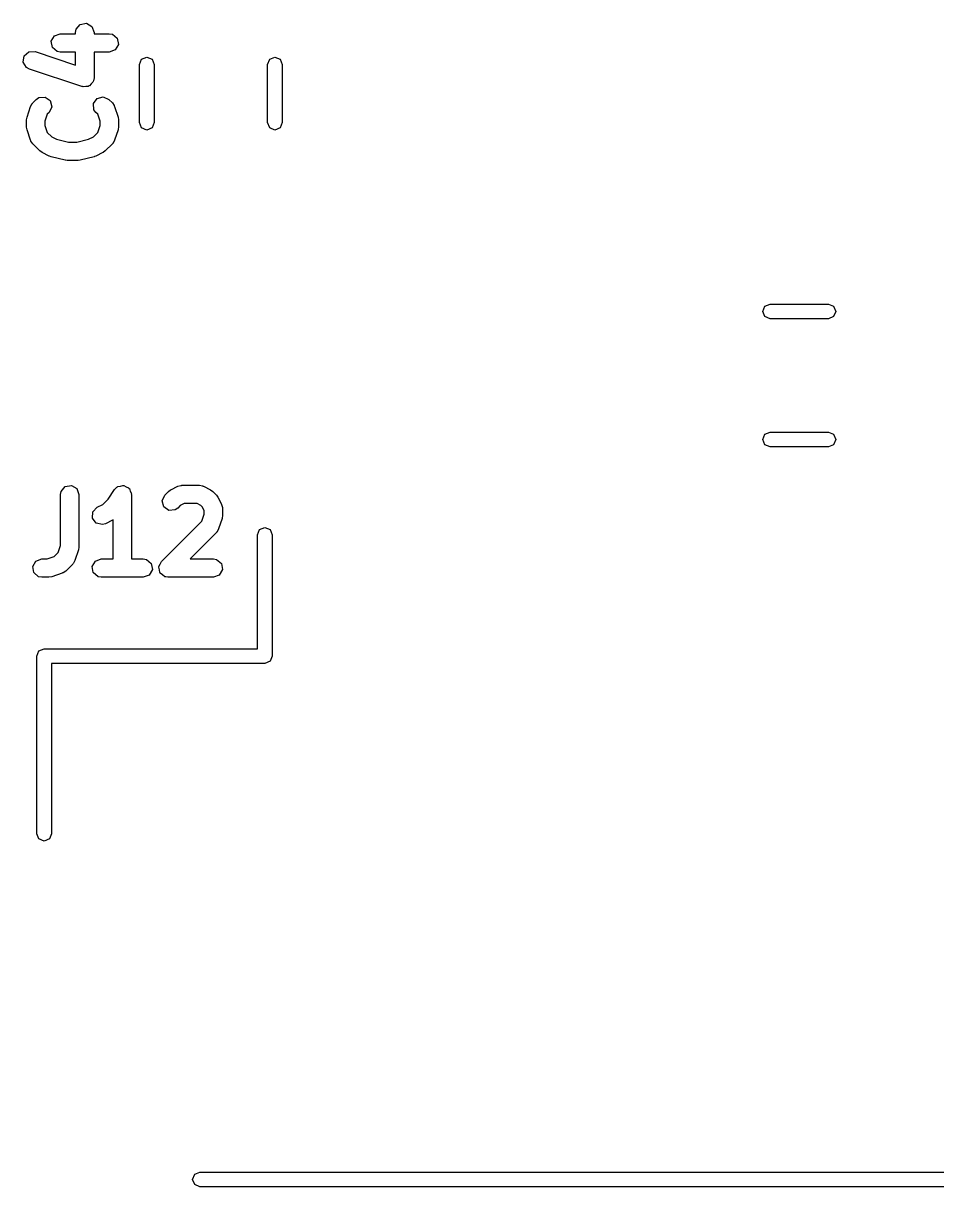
# Model space of a CAD drawing. Extents: x 83.3 to 116.7, y -116.6 to -83.3.
# Drawn here: x 94.97 to 102.42, y -116.62 to -107.13 of the extents above; entities that cross this region are included whole.
import ezdxf

# ---------------------------------------------------------------- set-up
doc = ezdxf.new("R2010")
doc.units = 0
doc.layers.add('BLACK', color=7, linetype='CONTINUOUS')

msp = doc.modelspace()

# ---------------------------------------------------------------- linework, layer by layer
at = {"layer": 'BLACK', "linetype": 'CONTINUOUS'}
for p, q in [((95.3964, -107.2), (95.401, -107.174)), ((95.401, -107.174), (95.4339, -107.135)), ((95.4339, -107.135), (95.4845, -107.126)), ((95.4845, -107.126), (95.5289, -107.152)), ((95.5289, -107.152), (95.5464, -107.2)), ((95.1976, -107.273), (95.2232, -107.228)), ((95.2065, -107.323), (95.1976, -107.273)), ((95.2232, -107.228), (95.2714, -107.211)), ((95.2714, -107.211), (95.3964, -107.211)), ((95.3964, -107.211), (95.3964, -107.2)), ((95.5464, -107.2), (95.5464, -107.211)), ((95.5464, -107.211), (95.6714, -107.211)), ((95.6714, -107.211), (95.6971, -107.215)), ((95.6971, -107.215), (95.7364, -107.248)), ((95.7364, -107.248), (95.7453, -107.299)), ((94.9769, -107.393), (95.0153, -107.359)), ((95.0153, -107.359), (95.0666, -107.357)), ((95.0666, -107.357), (95.3964, -107.467)), ((95.2458, -107.356), (95.2065, -107.323)), ((95.2714, -107.361), (95.2458, -107.356)), ((95.3964, -107.361), (95.2714, -107.361)), ((95.3964, -107.467), (95.3964, -107.361)), ((95.6714, -107.361), (95.5464, -107.361)), ((95.5464, -107.361), (95.5464, -107.571)), ((95.7196, -107.343), (95.6714, -107.361)), ((95.7453, -107.299), (95.7196, -107.343)), ((94.9694, -107.444), (94.9769, -107.393)), ((94.9962, -107.487), (94.9694, -107.444)), ((95.9175, -107.463), (95.9351, -107.42)), ((95.9175, -107.937), (95.9175, -107.463)), ((95.9351, -107.42), (95.9775, -107.403)), ((95.9775, -107.403), (96.0199, -107.42)), ((96.0199, -107.42), (96.0375, -107.463)), ((96.0375, -107.463), (96.0375, -107.937)), ((96.9625, -107.463), (96.9801, -107.42)), ((96.9625, -107.937), (96.9625, -107.463)), ((96.9801, -107.42), (97.0225, -107.403)), ((97.0225, -107.403), (97.0649, -107.42)), ((97.0649, -107.42), (97.0825, -107.463)), ((97.0825, -107.463), (97.0825, -107.937)), ((95.0191, -107.5), (94.9962, -107.487)), ((95.4477, -107.643), (95.0191, -107.5)), ((95.4534, -107.642), (95.4477, -107.643)), ((95.4584, -107.645), (95.4534, -107.642)), ((95.4786, -107.642), (95.4584, -107.645)), ((95.499, -107.641), (95.4786, -107.642)), ((95.5033, -107.637), (95.499, -107.641)), ((95.5089, -107.636), (95.5033, -107.637)), ((95.5221, -107.621), (95.5089, -107.636)), ((95.5374, -107.607), (95.5221, -107.621)), ((95.5382, -107.601), (95.5374, -107.607)), ((95.5419, -107.597), (95.5382, -107.601)), ((95.5464, -107.571), (95.5419, -107.597)), ((95.047, -107.776), (95.0755, -107.747)), ((95.0755, -107.747), (95.0969, -107.732)), ((95.0969, -107.732), (95.148, -107.728)), ((95.148, -107.728), (95.19, -107.757)), ((95.5418, -107.781), (95.5713, -107.739)), ((95.5713, -107.739), (95.6208, -107.725)), ((95.6208, -107.725), (95.6673, -107.747)), ((95.6673, -107.747), (95.6959, -107.776)), ((95.0003, -107.891), (95.0288, -107.805)), ((95.0288, -107.805), (95.0413, -107.782)), ((95.0413, -107.782), (95.0451, -107.78)), ((95.0451, -107.78), (95.047, -107.776)), ((95.2033, -107.807), (95.1816, -107.853)), ((95.19, -107.757), (95.2033, -107.807)), ((95.5463, -107.832), (95.5418, -107.781)), ((95.5613, -107.853), (95.5463, -107.832)), ((95.6959, -107.776), (95.7108, -107.797)), ((95.7108, -107.797), (95.7112, -107.801)), ((95.7112, -107.801), (95.714, -107.805)), ((95.714, -107.805), (95.7426, -107.891)), ((94.9964, -107.914), (95.0003, -107.892)), ((94.9964, -107.971), (94.9964, -107.914)), ((95.0003, -107.892), (95.0003, -107.891)), ((95.1656, -107.869), (95.1464, -107.926)), ((95.1464, -107.926), (95.1464, -107.959)), ((95.1816, -107.853), (95.1656, -107.869)), ((95.5773, -107.869), (95.5613, -107.853)), ((95.5964, -107.926), (95.5773, -107.869)), ((95.5964, -107.959), (95.5964, -107.926)), ((95.7426, -107.891), (95.7459, -107.913)), ((95.7459, -107.913), (95.7464, -107.914)), ((95.7464, -107.914), (95.7464, -107.971)), ((95.9351, -107.98), (95.9175, -107.937)), ((96.0375, -107.937), (96.0199, -107.98)), ((96.9801, -107.98), (96.9625, -107.937)), ((97.0825, -107.937), (97.0649, -107.98)), ((94.997, -107.973), (94.9964, -107.971)), ((95.0003, -107.995), (94.997, -107.973)), ((95.0288, -108.081), (95.0003, -107.995)), ((95.1464, -107.959), (95.1656, -108.017)), ((95.1656, -108.017), (95.2016, -108.053)), ((95.5413, -108.053), (95.5773, -108.017)), ((95.5773, -108.017), (95.5964, -107.959)), ((95.7426, -107.995), (95.714, -108.081)), ((95.7464, -107.971), (95.7425, -107.994)), ((95.7425, -107.994), (95.7426, -107.995)), ((95.9775, -107.997), (95.9351, -107.98)), ((96.0199, -107.98), (95.9775, -107.997)), ((97.0225, -107.997), (96.9801, -107.98)), ((97.0649, -107.98), (97.0225, -107.997)), ((95.0316, -108.084), (95.0288, -108.081)), ((95.032, -108.089), (95.0316, -108.084)), ((95.047, -108.11), (95.032, -108.089)), ((95.1041, -108.167), (95.047, -108.11)), ((95.2016, -108.053), (95.2405, -108.072)), ((95.2405, -108.072), (95.3378, -108.096)), ((95.3378, -108.096), (95.4051, -108.096)), ((95.4051, -108.096), (95.5024, -108.072)), ((95.5024, -108.072), (95.5413, -108.053)), ((95.6959, -108.11), (95.6387, -108.167)), ((95.6978, -108.106), (95.6959, -108.11)), ((95.7016, -108.104), (95.6978, -108.106)), ((95.714, -108.081), (95.7016, -108.104)), ((95.1056, -108.168), (95.1041, -108.167)), ((95.1236, -108.181), (95.1056, -108.168)), ((95.1807, -108.21), (95.1236, -108.181)), ((95.1843, -108.21), (95.1807, -108.21)), ((95.1961, -108.216), (95.1843, -108.21)), ((95.3104, -108.244), (95.1961, -108.216)), ((95.5468, -108.216), (95.4325, -108.244)), ((95.5497, -108.214), (95.5468, -108.216)), ((95.5621, -108.21), (95.5497, -108.214)), ((95.6193, -108.181), (95.5621, -108.21)), ((95.6204, -108.18), (95.6193, -108.181)), ((95.6387, -108.167), (95.6204, -108.18)), ((95.3138, -108.244), (95.3104, -108.244)), ((95.3286, -108.246), (95.3138, -108.244)), ((95.4143, -108.246), (95.3286, -108.246)), ((95.4175, -108.245), (95.4143, -108.246)), ((95.4325, -108.244), (95.4175, -108.245)), ((101.003, -109.477), (101.02, -109.435)), ((101.02, -109.435), (101.063, -109.417)), ((101.063, -109.417), (101.537, -109.417)), ((101.537, -109.417), (101.58, -109.435)), ((101.58, -109.435), (101.597, -109.477)), ((101.02, -109.52), (101.003, -109.477)), ((101.063, -109.537), (101.02, -109.52)), ((101.537, -109.537), (101.063, -109.537)), ((101.58, -109.52), (101.537, -109.537)), ((101.597, -109.477), (101.58, -109.52)), ((101.003, -110.522), (101.02, -110.48)), ((101.02, -110.48), (101.063, -110.462)), ((101.063, -110.462), (101.537, -110.462)), ((101.537, -110.462), (101.58, -110.48)), ((101.58, -110.48), (101.597, -110.522)), ((101.02, -110.565), (101.003, -110.522)), ((101.063, -110.582), (101.02, -110.565)), ((101.537, -110.582), (101.063, -110.582)), ((101.58, -110.565), (101.537, -110.582)), ((101.597, -110.522), (101.58, -110.565)), ((95.2737, -110.971), (95.2783, -110.946)), ((95.2737, -111.388), (95.2737, -110.971)), ((95.2783, -110.946), (95.3112, -110.906)), ((95.3112, -110.906), (95.3618, -110.898)), ((95.3618, -110.898), (95.4062, -110.923)), ((95.4062, -110.923), (95.4237, -110.971)), ((95.4237, -110.971), (95.4237, -111.4)), ((95.6619, -111.009), (95.7149, -110.93)), ((95.7149, -110.93), (95.7329, -110.911)), ((95.7329, -110.911), (95.737, -110.91)), ((95.737, -110.91), (95.7398, -110.906)), ((95.7398, -110.906), (95.7612, -110.903)), ((95.7612, -110.903), (95.7821, -110.897)), ((95.7821, -110.897), (95.7861, -110.898)), ((95.7861, -110.898), (95.7903, -110.898)), ((95.7903, -110.898), (95.8092, -110.908)), ((95.8092, -110.908), (95.8291, -110.917)), ((95.8291, -110.917), (95.831, -110.921)), ((95.831, -110.921), (95.8348, -110.923)), ((95.8348, -110.923), (95.8422, -110.944)), ((95.8422, -110.944), (95.8519, -110.963)), ((95.8519, -110.963), (95.8508, -110.967)), ((95.8508, -110.967), (95.8523, -110.971)), ((95.8523, -110.971), (95.8523, -111.496)), ((96.1026, -111.022), (96.1243, -110.976)), ((96.1243, -110.976), (96.1528, -110.947)), ((96.1528, -110.947), (96.1712, -110.934)), ((96.1712, -110.934), (96.1723, -110.933)), ((96.1723, -110.933), (96.2295, -110.904)), ((96.2295, -110.904), (96.2544, -110.897)), ((96.2544, -110.897), (96.2588, -110.898)), ((96.2588, -110.898), (96.263, -110.896)), ((96.263, -110.896), (96.4059, -110.896)), ((96.4059, -110.896), (96.4315, -110.901)), ((96.4315, -110.901), (96.435, -110.904)), ((96.435, -110.904), (96.4394, -110.904)), ((96.4394, -110.904), (96.4966, -110.933)), ((96.4966, -110.933), (96.5146, -110.946)), ((96.5146, -110.946), (96.5161, -110.947)), ((96.5161, -110.947), (96.5446, -110.976)), ((96.5446, -110.976), (96.5575, -110.994)), ((95.5371, -111.113), (95.5723, -111.076)), ((95.5723, -111.076), (95.6186, -111.053)), ((95.6186, -111.053), (95.6619, -111.009)), ((96.1159, -111.072), (96.1026, -111.022)), ((96.1579, -111.101), (96.1159, -111.072)), ((96.2503, -111.062), (96.2303, -111.082)), ((96.2807, -111.046), (96.2503, -111.062)), ((96.3882, -111.046), (96.2807, -111.046)), ((96.4186, -111.062), (96.3882, -111.046)), ((96.43, -111.073), (96.4186, -111.062)), ((96.4452, -111.103), (96.43, -111.073)), ((96.5575, -110.994), (96.5587, -110.995)), ((96.5587, -110.995), (96.5872, -111.052)), ((96.5872, -111.052), (96.5947, -111.077)), ((96.5947, -111.077), (96.5936, -111.081)), ((95.534, -111.164), (95.5371, -111.113)), ((95.5646, -111.205), (95.534, -111.164)), ((96.209, -111.097), (96.1579, -111.101)), ((96.2303, -111.082), (96.209, -111.097)), ((96.426, -111.188), (96.4452, -111.131)), ((96.4452, -111.131), (96.4452, -111.103)), ((96.5913, -111.167), (96.5627, -111.252)), ((96.5952, -111.143), (96.5913, -111.165)), ((96.5913, -111.165), (96.5913, -111.167)), ((96.5936, -111.081), (96.5952, -111.086)), ((96.5952, -111.086), (96.5952, -111.143)), ((95.6145, -111.217), (95.5646, -111.205)), ((95.6394, -111.21), (95.6145, -111.217)), ((95.6966, -111.181), (95.6394, -111.21)), ((95.6977, -111.18), (95.6966, -111.181)), ((95.7023, -111.177), (95.6977, -111.18)), ((95.7023, -111.496), (95.7023, -111.177)), ((96.0957, -111.518), (96.426, -111.188)), ((96.5627, -111.252), (96.5503, -111.275)), ((96.88, -111.3), (96.8976, -111.258)), ((96.8976, -111.258), (96.94, -111.24)), ((96.94, -111.24), (96.9824, -111.258)), ((96.9824, -111.258), (97, -111.3)), ((96.5446, -111.282), (96.3298, -111.496)), ((96.5465, -111.278), (96.5446, -111.282)), ((96.5503, -111.275), (96.5465, -111.278)), ((96.88, -112.23), (96.88, -111.3)), ((97, -111.3), (97, -112.29)), ((95.2225, -111.477), (95.2546, -111.445)), ((95.2546, -111.445), (95.2737, -111.388)), ((95.4199, -111.424), (95.3913, -111.509)), ((95.4237, -111.4), (95.4198, -111.422)), ((95.4198, -111.422), (95.4199, -111.424)), ((95.0463, -111.558), (95.072, -111.514)), ((95.072, -111.514), (95.1202, -111.496)), ((95.1202, -111.496), (95.1651, -111.496)), ((95.1651, -111.496), (95.2225, -111.477)), ((95.3732, -111.539), (95.3161, -111.596)), ((95.3751, -111.535), (95.3732, -111.539)), ((95.3789, -111.532), (95.3751, -111.535)), ((95.3913, -111.509), (95.3789, -111.532)), ((95.532, -111.558), (95.5577, -111.514)), ((95.5577, -111.514), (95.6059, -111.496)), ((95.6059, -111.496), (95.7023, -111.496)), ((95.8523, -111.496), (95.9487, -111.496)), ((95.9487, -111.496), (95.9744, -111.501)), ((95.9744, -111.501), (96.0137, -111.534)), ((96.0137, -111.534), (96.0226, -111.584)), ((96.0749, -111.558), (96.0862, -111.539)), ((96.0862, -111.539), (96.0957, -111.518)), ((96.3298, -111.496), (96.5202, -111.496)), ((96.5202, -111.496), (96.5458, -111.501)), ((96.5458, -111.501), (96.5851, -111.534)), ((96.5851, -111.534), (96.594, -111.584)), ((95.0552, -111.609), (95.0463, -111.558)), ((95.0945, -111.642), (95.0552, -111.609)), ((95.1202, -111.646), (95.0945, -111.642)), ((95.1773, -111.646), (95.1202, -111.646)), ((95.1788, -111.646), (95.1773, -111.646)), ((95.201, -111.643), (95.1788, -111.646)), ((95.2867, -111.614), (95.201, -111.643)), ((95.2903, -111.611), (95.2867, -111.614)), ((95.2947, -111.611), (95.2903, -111.611)), ((95.3161, -111.596), (95.2947, -111.611)), ((95.5409, -111.609), (95.532, -111.558)), ((95.5802, -111.642), (95.5409, -111.609)), ((95.6059, -111.646), (95.5802, -111.642)), ((95.9487, -111.646), (95.6059, -111.646)), ((95.9969, -111.629), (95.9487, -111.646)), ((96.0226, -111.584), (95.9969, -111.629)), ((96.074, -111.565), (96.0755, -111.562)), ((96.0799, -111.587), (96.074, -111.565)), ((96.0755, -111.562), (96.0749, -111.558)), ((96.0838, -111.609), (96.0799, -111.587)), ((96.0864, -111.611), (96.0838, -111.609)), ((96.0873, -111.614), (96.0864, -111.611)), ((96.1058, -111.627), (96.0873, -111.614)), ((96.1231, -111.642), (96.1058, -111.627)), ((96.1277, -111.643), (96.1231, -111.642)), ((96.1293, -111.644), (96.1277, -111.643)), ((96.1326, -111.644), (96.1293, -111.644)), ((96.1487, -111.646), (96.1326, -111.644)), ((96.5202, -111.646), (96.1487, -111.646)), ((96.5684, -111.629), (96.5202, -111.646)), ((96.594, -111.584), (96.5684, -111.629)), ((95.08, -112.29), (95.0976, -112.248)), ((95.08, -113.74), (95.08, -112.29)), ((95.0976, -112.248), (95.14, -112.23)), ((95.14, -112.23), (96.88, -112.23)), ((97, -112.29), (96.9824, -112.332)), ((96.94, -112.35), (95.2, -112.35)), ((95.2, -112.35), (95.2, -113.74)), ((96.9824, -112.332), (96.94, -112.35)), ((95.0976, -113.782), (95.08, -113.74)), ((95.14, -113.8), (95.0976, -113.782)), ((95.1824, -113.782), (95.14, -113.8)), ((95.2, -113.74), (95.1824, -113.782)), ((96.35, -116.56), (96.3676, -116.518)), ((96.3676, -116.602), (96.35, -116.56)), ((96.3676, -116.518), (96.41, -116.5)), ((96.41, -116.5), (103.59, -116.5)), ((96.41, -116.62), (96.3676, -116.602)), ((103.59, -116.62), (96.41, -116.62))]:
    msp.add_line(p, q, dxfattribs=at)

doc.saveas('drawing.dxf')
